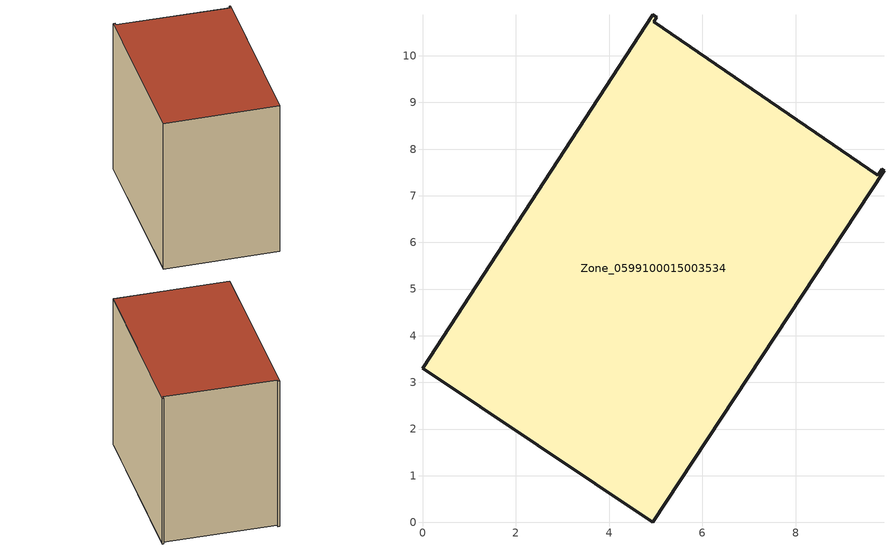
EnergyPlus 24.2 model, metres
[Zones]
Zone_0599100015003534
 floor ground (C_G): 0,3.3 4.93,10.88 5.02,10.82 4.96,10.73 9.76,7.45 9.84,7.57 9.89,7.54 4.93,0 z0.78
 wall outside (C_F): 9.89,7.54 9.84,7.57 9.76,7.45 4.96,10.73 5.02,10.82 4.93,10.88 0,3.3 4.93,0 9.89,7.54 z0.78:9.45
 roof outside (C_R): 4.96,10.73 5.02,10.82 4.93,10.88 0,3.3 4.93,0 9.89,7.54 9.84,7.57 9.76,7.45 z9.45
[BUILDING]
Pand.0599100015003534: North Axis=0; Terrain=City; Loads Convergence Tolerance Value=0.04; Temperature Convergence Tolerance Value=0.4; Solar Distribution=FullExterior; Maximum Number of Warmup Days=25; Minimum Number of Warmup Days=1
[Site:Location]
Rotterdam.The.Hague.AP_ZH_NLD Design_Conditions: Latitude=51.96; Longitude=4.45; Time Zone=1; Elevation=-4.5
[SITE:GROUNDTEMPERATURE:BUILDINGSURFACE]
18, 18, 18, 18, 18, 18, 18, 18, 18, 18, 18, 18
[MATERIAL] Thermal Absorptance=0.9; Solar Absorptance=0.7; Visible Absorptance=0.7
Name | Roughness | Thickness | Conductivity | Density | Specific Heat
G.TI.1975-1991 | MediumSmooth | 0.15 | 0.288461 | 540 | 1210
F.TI.1975-1991 | Rough | 0.3 | 0.230769 | 1920 | 840
R.TI.1975-1991 | MediumRough | 0.2 | 0.153846 | 1500 | 1000
[CONSTRUCTION]
C_G: G.TI.1975-1991
C_F: F.TI.1975-1991
C_R: R.TI.1975-1991
[ZONE]
Zone_0599100015003534: Type=1; Multiplier=1; Ceiling Height=Autocalculate; Volume=Autocalculate; Floor Area=autocalculate; Part of Total Floor Area=Yes
[ZONEINFILTRATION:DESIGNFLOWRATE]
Infil_Zone_0599100015003534: Zone or ZoneList or Space or SpaceList=Zone_0599100015003534; Schedule=AlwaysOn; Design Flow Rate Calculation Method=Flow/Area; Flow Rate per Floor Area=0.003; Constant Term Coefficient=1; Temperature Term Coefficient=0; Velocity Term Coefficient=0; Velocity Squared Term Coefficient=0
[HVACTEMPLATE:ZONE:IDEALLOADSAIRSYSTEM]
Zone_0599100015003534: Maximum Heating Supply Air Temperature=50; Minimum Cooling Supply Air Temperature=13; Maximum Heating Supply Air Humidity Ratio=0.0156; Minimum Cooling Supply Air Humidity Ratio=0.0077; Heating Limit=NoLimit; Cooling Limit=NoLimit; Dehumidification Control Type=ConstantSensibleHeatRatio; Cooling Sensible Heat Ratio=0.7; Dehumidification Setpoint=60; Humidification Control Type=None; Humidification Setpoint=30; Outdoor Air Method=None; Outdoor Air Flow Rate per Person=0.00944; Outdoor Air Flow Rate per Zone Floor Area=0; Outdoor Air Flow Rate per Zone=0; Demand Controlled Ventilation Type=None; Outdoor Air Economizer Type=NoEconomizer; Heat Recovery Type=None; Sensible Heat Recovery Effectiveness=0.7; Latent Heat Recovery Effectiveness=0.65
[ZONECONTROL:THERMOSTAT]
ThermostatControl_Zone_0599100015003534: Zone or ZoneList=Zone_0599100015003534; Control Type Schedule=DualSetpointControlType; Control 1=Thermostat_Zone_0599100015003534; Temperature Difference Between Cutout And Setpoint=0
[THERMOSTATSETPOINT:DUALSETPOINT]
Thermostat_Zone_0599100015003534: Heating Setpoint Temperature Schedule=HeatingSetpoint_Zone_0599100015003534; Cooling Setpoint Temperature Schedule=CoolingSetpoint_Zone_0599100015003534
[SCHEDULE:COMPACT]
HeatingSetpoint_Zone_0599100015003534: Through: 12/31, For: AllDays, Until: 24:00, 21
CoolingSetpoint_Zone_0599100015003534: Through: 12/31, For: AllDays, Until: 24:00, 24
DualSetpointControlType: Through: 12/31, For: AllDays, Until: 24:00, 4
AlwaysOn: Through: 12/31, For: AllDays, Until: 24:00, 1
